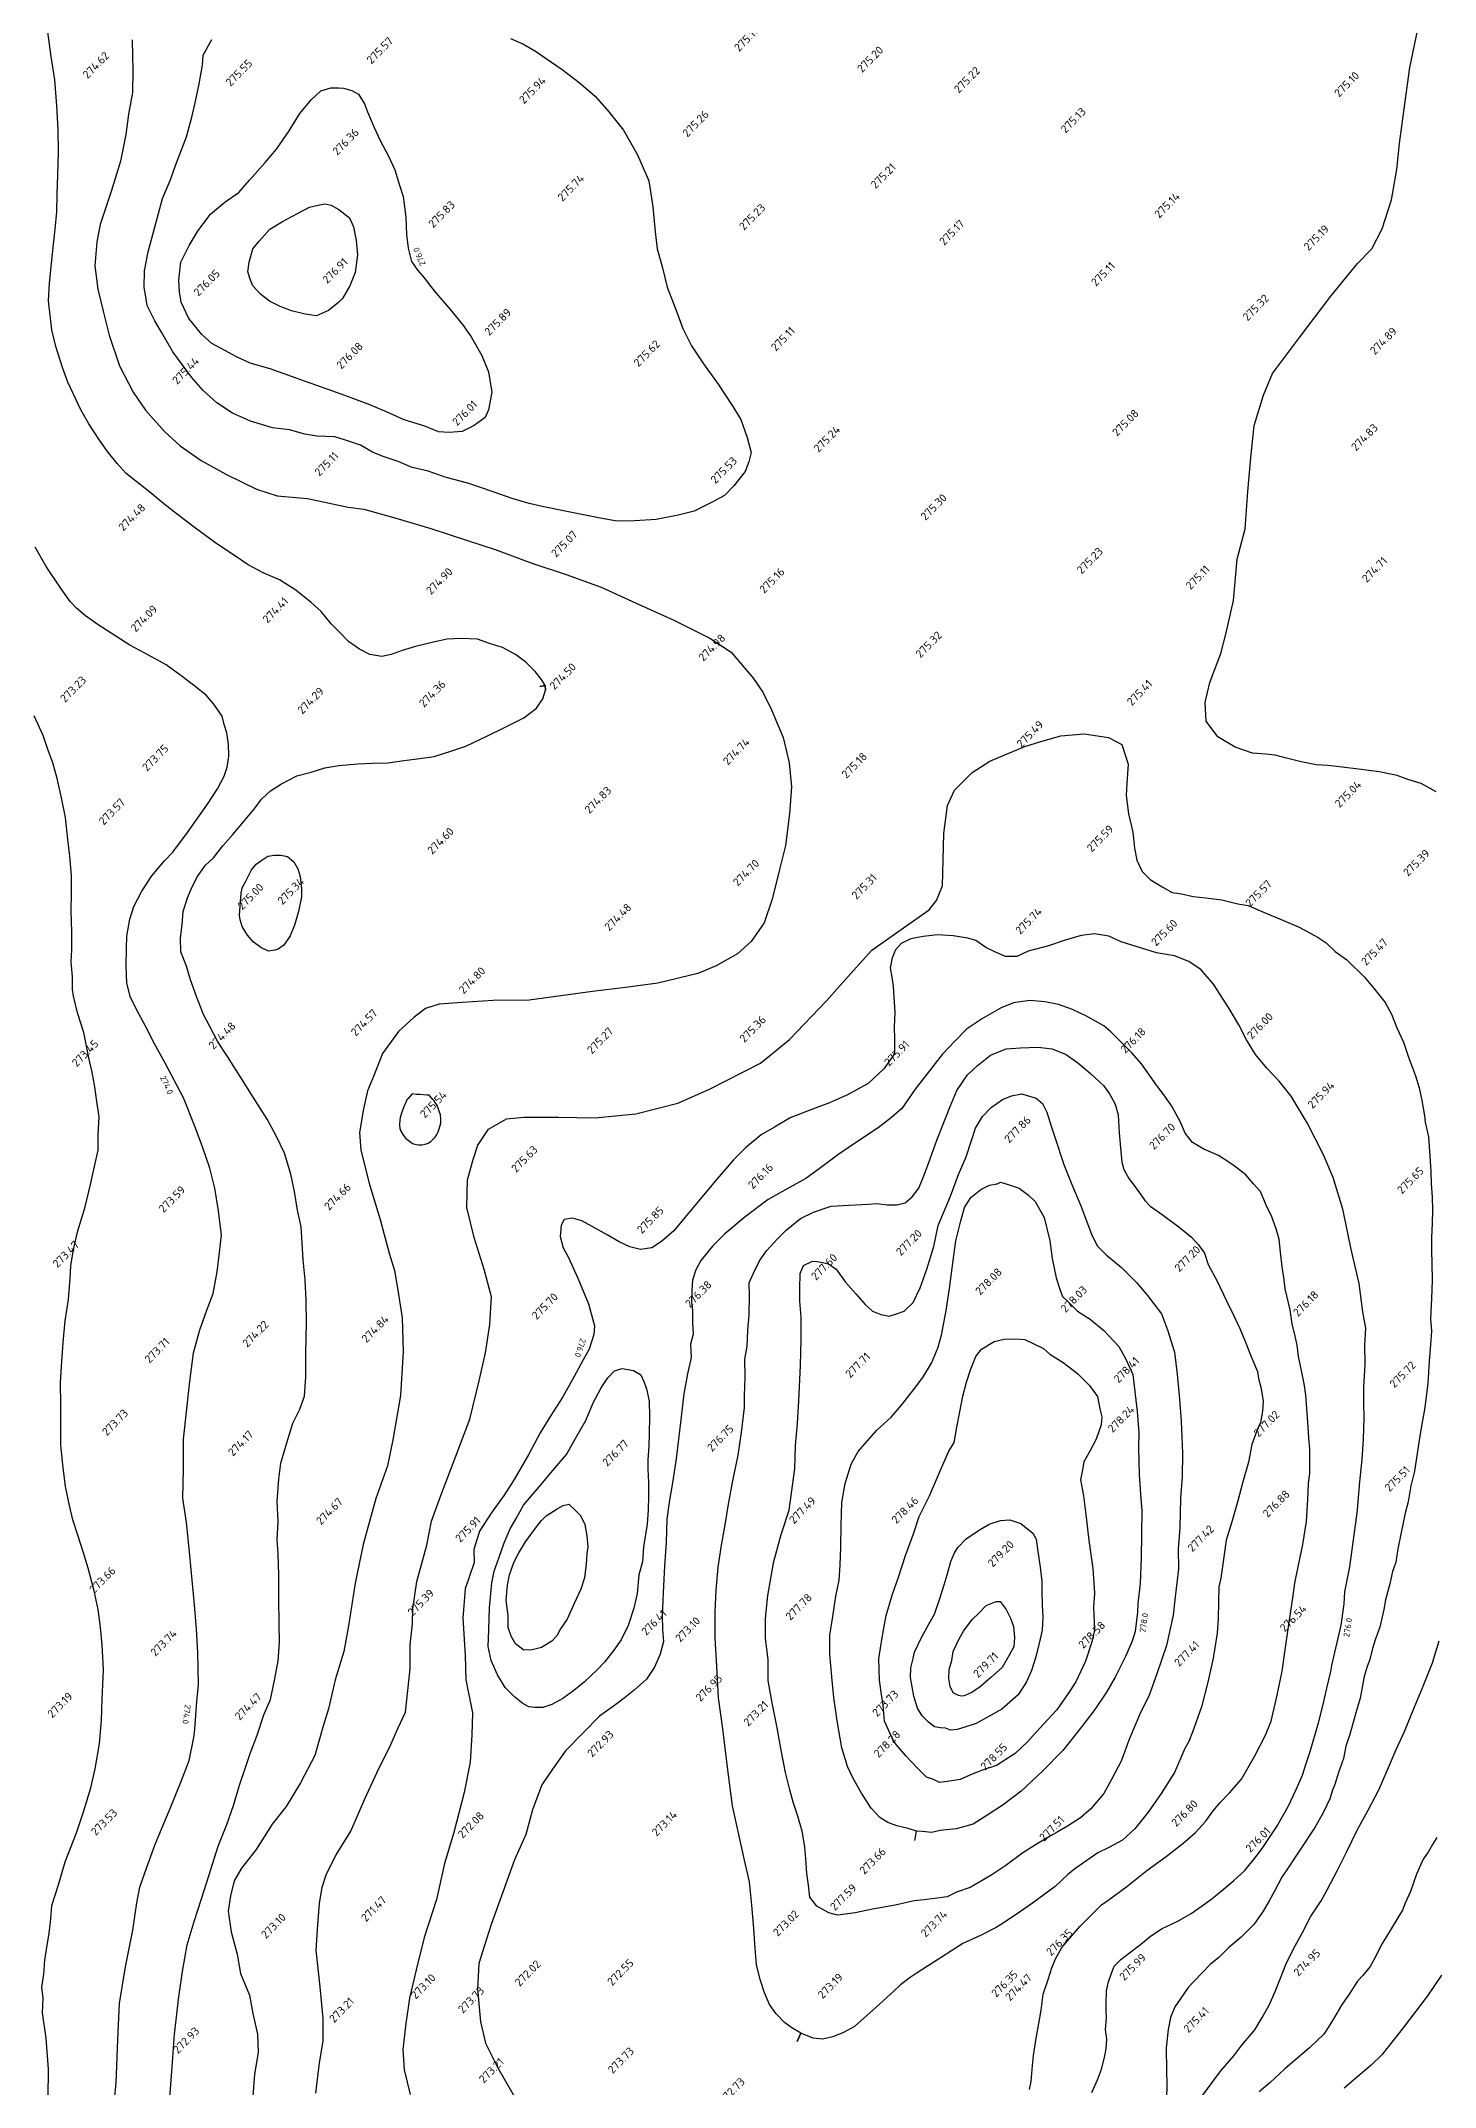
# Model space of a CAD drawing. Header units: metres. Extents: x 36952 to 37841, y 34980 to 35683.
# Drawn here: x 37111.3 to 37285.5, y 35137.5 to 35393.1 of the extents above; entities that cross this region are included whole.
import ezdxf

# ---------------------------------------------------------------- set-up
doc = ezdxf.new("R2010")
doc.units = ezdxf.units.M
doc.header["$LTSCALE"] = 5
doc.layers.add('Линии горизонталей', color=7, linetype='Continuous')
doc.layers.add('Отметки', color=7, linetype='Continuous')
doc.styles.get("Standard").update_dxf_attribs({"font": 'simplex.shx'})

msp = doc.modelspace()

# ---------------------------------------------------------------- linework, layer by layer
at = {"layer": 'Линии горизонталей', "color": 42, "lineweight": 30}
for points, elevation in [([(37127.31, 35135.61), (37127.6, 35139.4), (37127.96, 35144.06), (37128.48, 35148.73), (37128.93, 35151.89), (37129.54, 35155.21), (37130.39, 35158.14), (37131.31, 35160.99), (37132.24, 35163.84), (37133.4, 35167.56), (37134.48, 35170.25), (37135.3, 35172.62), (37136.08, 35175.16), (37136.82, 35177.37), (37137.39, 35179.12), (37138.28, 35181.41), (37139.13, 35183.95), (37139.95, 35185.88), (37140.48, 35188.45), (37140.89, 35190.7), (37141.06, 35192.99), (37141.04, 35195.3), (37140.98, 35198.53), (37141, 35201.46), (37140.91, 35204.07), (37140.78, 35205.85), (37140.91, 35208.09), (37140.78, 35210.67), (37140.98, 35213.42), (37141.22, 35215.42), (37142, 35217.96), (37142.74, 35220.39), (37143.6, 35222.14), (37144.2, 35223.77), (37144.37, 35226.2), (37144.38, 35229.14), (37144.46, 35232.94), (37144.41, 35235.73), (37144.28, 35238.3), (37144.01, 35240.8), (37143.92, 35242.9), (37143.76, 35244.93), (37143.31, 35247.03), (37142.93, 35249.34), (37142.48, 35251.51), (37141.7, 35254.15), (37140.67, 35256.32), (37139.53, 35258.38), (37137.77, 35261.12), (37136.16, 35263.71), (37134.58, 35266.2), (37133.37, 35268.04), (37132.34, 35270.06), (37131.57, 35271.47), (37130.69, 35273.71), (37129.95, 35275.81), (37129.46, 35277.51), (37128.76, 35279.28), (37128.68, 35281.02), (37128.92, 35282.65), (37129.05, 35284.32), (37129.58, 35286.02), (37130.01, 35287.11), (37130.79, 35288.64), (37131.83, 35290.13), (37132.81, 35291.05), (37133.99, 35292.54), (37135.25, 35293.96), (37136.58, 35295.53), (37138.01, 35297.28), (37138.8, 35298.37), (37139.95, 35299.4), (37141.33, 35300.28), (37143.24, 35301.27), (37145.01, 35301.75), (37146.75, 35302.27), (37148.48, 35302.58), (37150.84, 35302.77), (37152.65, 35302.86), (37154.64, 35302.91), (37156.59, 35303.21), (37158.62, 35303.45), (37160.4, 35303.71), (37162.6, 35304.42), (37164.37, 35304.97), (37167.08, 35306.26), (37169.1, 35307.29), (37171.59, 35308.51), (37173.18, 35309.75), (37173.97, 35310.91), (37174.29, 35311.97), (37174.28, 35312.55), (37173.59, 35312.43), (37174.28, 35312.55), (37174.29, 35311.97), (37174.28, 35312.55), (37173.8, 35313.3), (37173, 35314.31), (37171.87, 35315.5), (37170.56, 35316.43), (37168.92, 35317.33), (37167.32, 35317.82), (37165.83, 35318.36), (37163.69, 35318.45), (37162.03, 35318.36), (37160.47, 35318.03), (37158.08, 35317.43), (37156.39, 35316.95), (37155.01, 35316.43), (37153.85, 35316.2), (37152.37, 35316.45), (37151.06, 35317.09), (37149.71, 35318.06), (37148.58, 35319.24), (37147.52, 35320.29), (37146.28, 35321.8), (37145.04, 35322.95), (37143.1, 35324.49), (37141.07, 35325.78), (37139.03, 35326.64), (37137.14, 35327.64), (37135.43, 35328.82), (37133.13, 35330.36), (37130.4, 35332.34), (37128.32, 35333.95), (37126.61, 35335.28), (37124.86, 35336.72), (37123.11, 35338.08), (37121.91, 35339.05), (37120.78, 35340.31), (37119.57, 35341.79), (37118.51, 35343.34), (37117.23, 35345.25), (37116.24, 35347.02), (37114.62, 35350.48), (37113.95, 35352.29), (37113.1, 35354.93), (37112.61, 35356.99), (37112.22, 35360.61), (37112.32, 35362.82), (37112.59, 35365.29), (37112.82, 35367.72), (37113.03, 35369.6), (37113.26, 35371.74), (37113.28, 35373.95), (37113.38, 35376.38), (37113.46, 35379.1), (37113.41, 35382.03), (37113.24, 35385), (37113, 35388.26), (37112.54, 35391.16), (37112.12, 35394.24)], 274.5), ([(37122.64, 35393.23), (37122.74, 35389.37), (37122.72, 35386.67), (37122.18, 35383.95), (37121.85, 35381.41), (37121.19, 35378.09), (37120.02, 35374.29), (37118.66, 35370.16), (37118.25, 35368), (37118.01, 35364.99), (37118.38, 35362.07), (37119.09, 35359.15), (37119.79, 35356.32), (37121.09, 35352.52), (37122.77, 35349.2), (37124.34, 35346.97), (37126.68, 35344.32), (37128.67, 35342.53), (37131.27, 35340.66), (37134.38, 35338.96), (37138.18, 35337.09), (37140.76, 35336.25), (37144.55, 35335.94), (37149.63, 35334.85), (37151.61, 35334.61), (37155.49, 35333.52), (37159.98, 35332.18), (37164.58, 35330.67), (37168, 35329.57), (37172.74, 35327.8), (37176.88, 35326.45), (37181.28, 35324.85), (37186.11, 35322.65), (37190.26, 35320.78), (37194.83, 35318.5), (37197.51, 35316.71), (37200.29, 35313.46), (37201.46, 35311.73), (37202.56, 35309.52), (37204, 35306.06), (37204.75, 35302.91), (37205.06, 35299.91), (37204.8, 35296.54), (37204.31, 35292.58), (37203.56, 35289.57), (37202.64, 35285.86), (37201.63, 35282.93), (37200.01, 35280.59), (37198.3, 35279.03), (37195.65, 35277.55), (37193.33, 35276.59), (37188.36, 35275.37), (37184.3, 35274.83), (37180.19, 35274.34), (37172.28, 35273.25), (37167.76, 35273.22), (37163.88, 35272.94), (37161.01, 35272.74), (37159.3, 35272.21), (37157.84, 35271.08), (37155.96, 35269.35), (37153.92, 35266.58), (37152.82, 35263.73), (37152.06, 35261.92), (37151.56, 35259.68), (37151.06, 35256.72), (37151.25, 35254.52), (37152.32, 35250.22), (37153.64, 35245.84), (37154.79, 35241.64), (37155.43, 35239.47), (37155.86, 35237), (37156.4, 35233.56), (37156.51, 35229.35), (37156.21, 35223.84), (37155.22, 35218.33), (37154.55, 35215.05), (37153.12, 35211), (37151.53, 35205.22), (37150.53, 35200.4), (37149.71, 35195.06), (37149.11, 35191.88), (37148.04, 35188.33), (37147.2, 35184.72), (37146.48, 35182.42), (37145.48, 35178.86), (37143.68, 35175.45), (37141.89, 35172.52), (37140.17, 35170.29), (37138.14, 35167.12), (37136.34, 35164.82), (37135.4, 35163.23), (37134.94, 35161.33), (37134.64, 35159.43), (37135.05, 35156.83), (37135.79, 35154.07), (37136.2, 35151.63), (37137.32, 35148.95), (37137.73, 35146.66), (37138.31, 35144.06), (37138.4, 35141.77), (37137.95, 35139.08), (37137.73, 35136.32)], 275), ([(37169.92, 35393.41), (37171.49, 35392.73), (37173.05, 35391.81), (37176.38, 35389.52), (37178.51, 35387.91), (37180.52, 35386.18), (37182.22, 35384.26), (37184.05, 35381.96), (37185.82, 35378.86), (37187.22, 35375.62), (37187.74, 35372.38), (37188.01, 35369.26), (37188.28, 35367.14), (37188.92, 35364.77), (37189.5, 35362.34), (37190.58, 35359.54), (37191.47, 35357.17), (37192.55, 35355), (37194.06, 35352.76), (37195.89, 35350.22), (37197.72, 35347.42), (37198.73, 35345.8), (37199.5, 35343.56), (37200.01, 35341.69), (37199.71, 35340.51), (37199.28, 35339.32), (37197.86, 35337.5), (37196.68, 35336.3), (37195.13, 35335.48), (37192.89, 35334.34), (37190.89, 35333.83), (37188.15, 35333.31), (37185.41, 35333.16), (37183.22, 35333.08), (37180.72, 35333.56), (37176.97, 35334.29), (37173.91, 35334.95), (37172.28, 35335.31), (37170.15, 35335.92), (37167.78, 35336.78), (37164.71, 35337.82), (37161.77, 35338.61), (37159.64, 35339.34), (37157.64, 35339.82), (37155.89, 35340.56), (37154.01, 35341.17), (37152.7, 35341.72), (37151.19, 35342.59), (37149.32, 35343.2), (37148, 35343.62), (37145.75, 35343.73), (37144.25, 35343.97), (37142.31, 35344.52), (37140.19, 35344.75), (37137.44, 35345.61), (37135.18, 35346.59), (37133.24, 35347.88), (37131.54, 35349.43), (37130.09, 35351.11), (37127.76, 35354.27), (37126.31, 35356.7), (37125.49, 35358.13), (37124.54, 35360.06), (37124.34, 35361.36), (37124.15, 35362.3), (37124.15, 35362.3)], 275.5), ([(37124.15, 35362.3), (37124.19, 35364.36), (37124.67, 35366.74), (37125.22, 35368.92), (37125.95, 35371.55), (37126.44, 35373.43), (37127.42, 35375.68), (37128.21, 35377.87), (37129.44, 35381.13), (37130.11, 35383.57), (37130.53, 35385.38), (37131.01, 35387.75), (37131.43, 35390.07), (37131.55, 35391.32), (37132.6, 35393.26)], 275.5), ([(37285.62, 35299.28), (37283.73, 35300.32), (37282.08, 35300.83), (37280.73, 35301.34), (37278.47, 35301.78), (37275.92, 35302.13), (37273.86, 35302.38), (37272.06, 35302.59), (37270.63, 35302.66), (37268.75, 35303.02), (37266.73, 35303.53), (37265.49, 35303.86), (37264.29, 35304), (37262.64, 35304.11), (37260.49, 35304.87), (37258.33, 35306.14), (37256.85, 35308.11), (37256.75, 35310.43), (37257.33, 35312.93), (37258.68, 35316.55), (37259.35, 35319.14), (37260.27, 35323.19), (37260.75, 35328.35), (37261.75, 35332.15), (37262.06, 35336.8), (37262.46, 35341.01), (37262.86, 35345.06), (37264.04, 35348.85), (37265.14, 35351.53), (37268.54, 35356.03), (37272.46, 35361.22), (37275.79, 35365.29), (37277.58, 35367.11), (37278.85, 35369.61), (37280.03, 35373.23), (37280.69, 35377.02), (37281.01, 35380.29), (37281.75, 35385.55), (37282.32, 35389.77), (37283.32, 35394.59)], 275), ([(37149.06, 35387.2), (37149.06, 35387.2), (37150.12, 35386.9), (37150.93, 35386.46), (37151.69, 35385.22), (37152.07, 35384.23), (37152.9, 35382.3), (37153.66, 35380.68), (37154.67, 35378.69), (37155.5, 35377.01), (37156.07, 35375.08), (37156.52, 35373.65), (37156.85, 35371.09), (37156.93, 35368.91), (37157.13, 35367.22), (37157.58, 35365.54), (37158.34, 35364.42), (37159.15, 35363.49), (37160.41, 35361.88), (37162.43, 35359.52), (37163.94, 35357.66), (37165.01, 35356.11), (37166.34, 35353.81), (37167.17, 35351.75), (37167.62, 35349.2), (37167.2, 35347.01), (37166.77, 35346.07), (37165.41, 35345.06), (37163.91, 35344.3), (37162.29, 35344.16), (37160.92, 35344.28), (37159.23, 35344.95), (37156.66, 35345.75), (37154.53, 35346.73), (37152.34, 35347.65), (37149.71, 35348.63), (37147.15, 35349.55), (37144.21, 35350.59), (37139.89, 35352.12), (37137.39, 35352.85), (37135.69, 35353.65), (37134.32, 35354.38), (37132.62, 35355.31), (37131.37, 35356.42), (37129.73, 35358.41), (37128.78, 35360.46), (37128.58, 35361.77), (37128.51, 35363.21), (37128.74, 35365.45), (37129.79, 35367.52), (37130.9, 35369.4), (37132.44, 35371.47), (37134.3, 35372.99), (37135.98, 35374.18), (37137.34, 35375.69), (37139.26, 35377.89), (37140.69, 35379.59), (37142.29, 35381.85), (37143.59, 35384.04), (37145.01, 35385.73), (37146.25, 35386.87), (37147.5, 35387.25), (37148.49, 35387.26), (37149.06, 35387.2)], 276), ([(37137.11, 35364.27), (37137.29, 35365.45), (37137.72, 35367.14), (37138.52, 35368.09), (37139.88, 35369.59), (37141.44, 35370.54), (37143.3, 35371.55), (37144.8, 35372.31), (37145.92, 35372.57), (37146.73, 35372.76), (37147.54, 35372.58), (37148.48, 35372.03), (37149.8, 35370.98), (37150.31, 35369.86), (37150.63, 35368.17), (37150.83, 35366.36), (37150.54, 35364.18), (37149.86, 35362.49), (37148.94, 35360.92), (37148.5, 35360.48), (37147.2, 35359.41), (37145.71, 35358.77), (37144.27, 35358.95), (37142.58, 35359.38), (37141.14, 35359.93), (37139.83, 35360.6), (37138.7, 35361.47), (37137.75, 35362.52), (37137.43, 35363.21), (37137.11, 35364.27), (37137.11, 35364.27)], 276.5), ([(37120.22, 35133.5), (37120.66, 35137.93), (37120.86, 35143.38), (37121.06, 35147.88), (37121.82, 35152.47), (37122.73, 35157.06), (37123.25, 35160.46), (37123.6, 35162.42), (37124.45, 35164.82), (37125.48, 35167.69), (37126.41, 35169.87), (37127.51, 35172.45), (37128.83, 35175.76), (37129.79, 35178.26), (37130.38, 35181.13), (37130.49, 35182.11), (37130.75, 35185.66), (37130.95, 35187.69), (37130.85, 35191.75), (37130.68, 35194.72), (37130.4, 35198.16), (37130.09, 35201.64), (37129.78, 35204.75), (37129.43, 35207.97), (37129.01, 35211.05), (37129.09, 35214.64), (37129.06, 35218.41), (37129.47, 35222.18), (37129.84, 35225.26), (37130.32, 35229.18), (37131.1, 35232.08), (37131.99, 35234.52), (37132.77, 35236.62), (37133.26, 35239.31), (37133.56, 35241.74), (37133.84, 35243.91), (37133.45, 35246.95), (37133, 35249.78), (37132.36, 35252.27), (37131.44, 35254.91), (37130.55, 35257.37), (37129.07, 35261.05), (37126.8, 35265.39), (37125.44, 35267.8), (37124.3, 35270.08), (37123.23, 35271.99), (37122.42, 35273.72), (37122.01, 35275.42), (37121.89, 35277.49), (37121.95, 35279.74), (37122.01, 35281.26), (37122.35, 35283.36), (37122.85, 35284.96), (37123.85, 35286.85), (37125.1, 35288.78), (37126.68, 35290.68), (37127.73, 35291.73), (37129.56, 35294.18), (37132.07, 35297.75), (37133.32, 35299.67), (37134.14, 35301.24), (37134.53, 35302.36), (37134.74, 35303.74), (37134.69, 35305.23), (37134.5, 35306.64), (37134.17, 35307.69), (37133.91, 35308.74), (37132.88, 35310.25), (37131.9, 35311.37), (37130.51, 35312.44), (37129.09, 35313.56), (37126.9, 35315.14), (37124.25, 35316.6), (37122.36, 35317.6), (37120.03, 35319.11), (37118.39, 35320.15), (37116.82, 35321.26), (37115.69, 35322.23), (37114.93, 35323.06), (37113.72, 35324.75), (37111.92, 35327.45), (37110.53, 35329.84)], 274), ([(37112.15, 35136.13), (37112.2, 35139.68), (37111.93, 35143.55), (37111.44, 35146.71), (37111.53, 35148.56), (37111.37, 35149.94), (37111.61, 35151.57), (37111.75, 35153.31), (37112.02, 35155.2), (37112.3, 35156.65), (37112.51, 35158.46), (37112.64, 35160.13), (37113.45, 35162.71), (37114.3, 35165.61), (37115.69, 35169.21), (37116.61, 35171.97), (37117.49, 35174.84), (37118.02, 35177.2), (37118.58, 35180.39), (37118.81, 35183.26), (37118.9, 35185.9), (37118.99, 35187.75), (37119.09, 35189.6), (37119.01, 35191.19), (37118.89, 35192.68), (37118.72, 35194.92), (37118.42, 35197.1), (37117.93, 35199.45), (37117.15, 35202.3), (37116.56, 35204.18), (37115.85, 35206.39), (37115.26, 35208.34), (37114.84, 35210.11), (37114.32, 35212.5), (37114.01, 35215.18), (37113.74, 35217.68), (37113.76, 35220.18), (37113.74, 35222.71), (37113.72, 35225.47), (37113.81, 35227.53), (37114.04, 35230.47), (37114.28, 35233.19), (37114.69, 35235.87), (37114.89, 35238.49), (37114.99, 35240.04), (37115.34, 35242.08), (37115.86, 35244.43), (37116.78, 35247.41), (37117.45, 35250.21), (37117.94, 35252.46), (37118.4, 35254.53), (37118.42, 35256.45), (37118.55, 35258.69), (37118.24, 35260.58), (37117.98, 35262.42), (37117.64, 35264.27), (37117.23, 35266.04), (37116.62, 35269.22), (37115.84, 35271.65), (37115.32, 35273.74), (37115.21, 35274.58), (37115.2, 35276.17), (37115.04, 35278.05), (37115.13, 35279.54), (37115.12, 35281.79), (37115.03, 35284.39), (37115.08, 35286.64), (37115.07, 35288.82), (37114.87, 35291.24), (37114.6, 35293.31), (37114.33, 35296.09), (37113.84, 35298.52), (37113.28, 35300.94), (37112.75, 35302.89), (37112.05, 35304.81), (37111.53, 35306.33), (37110.43, 35308.78)], 273.5), ([(37145.63, 35136.69), (37146.07, 35140.49), (37146.53, 35143.17), (37146.51, 35146.02), (37146.16, 35149.96), (37145.65, 35154.54), (37145.87, 35157.78), (37146.08, 35160.39), (37146.39, 35162.44), (37146.93, 35164.1), (37148.17, 35166.48), (37149.97, 35169.42), (37151.75, 35173.46), (37153.54, 35177.34), (37154.86, 35179.96), (37155.87, 35182.25), (37156.81, 35184.31), (37157.1, 35187), (37157.4, 35189.69), (37157.38, 35192.69), (37157.67, 35195.32), (37157.73, 35197.2), (37158.21, 35200.63), (37159.48, 35205.14), (37160.06, 35208.15), (37161.24, 35211.36), (37163.1, 35216.27), (37164.87, 35220.89), (37166.04, 35225.7), (37166.82, 35229.19), (37167.37, 35232.72), (37167.58, 35236.2), (37166.63, 35239.61), (37165.4, 35243.6), (37164.47, 35247.33), (37164.57, 35250.82), (37165.26, 35253.35), (37165.87, 35255.12), (37167.19, 35257.13), (37169.42, 35258.43), (37171.61, 35258.64), (37175.95, 35258.62), (37180.51, 35258.53), (37185.6, 35259.06), (37190.86, 35260.4), (37194.79, 35262.13), (37201.17, 35265.38), (37204.81, 35268.32), (37209.42, 35273.15), (37212.79, 35276.97), (37215.07, 35279.49), (37219.06, 35282.29), (37222.24, 35284.55), (37223.18, 35285.71), (37223.93, 35287.52), (37224, 35290.77), (37224.07, 35294.07), (37224.55, 35297.57), (37225.43, 35299.48), (37227.62, 35301.7), (37229.82, 35303.1), (37231.71, 35303.9), (37234.2, 35304.95), (37236.21, 35305.55), (37238.69, 35306.28), (37241.62, 35306.53), (37244.67, 35306.07), (37246.34, 35305.18), (37247.12, 35302.74), (37246.94, 35300.34), (37246.85, 35298.84), (37247.17, 35296.54), (37247.69, 35294.24), (37247.9, 35292.24), (37248.21, 35290.74), (37248.87, 35289.34), (37249.89, 35288.33), (37251.36, 35287.41), (37252.6, 35286.7), (37253.77, 35286.52), (37255.23, 35286.2), (37256.84, 35286.02), (37258.83, 35285.77), (37260.82, 35285.3), (37262.1, 35285.09), (37264.02, 35284.24), (37266.24, 35283.32), (37268.49, 35282.36), (37270.86, 35281.06), (37271.88, 35280.43), (37272.98, 35279.35), (37274.45, 35278.28), (37276.64, 35276.12), (37277.92, 35274.63), (37279.25, 35272.95), (37280.04, 35271.5), (37280.69, 35269.81), (37281.53, 35268.02), (37282.15, 35266.15), (37283.03, 35263.79), (37283.49, 35262.3), (37283.8, 35260.73), (37284.15, 35258.82), (37284.23, 35257.99), (37284.66, 35256.16), (37284.82, 35253.76), (37284.95, 35251.85), (37285, 35250.31), (37285.12, 35248.62), (37285.13, 35247.05), (37285.11, 35245.36), (37285.01, 35243.6), (37285.02, 35241.95), (37285.07, 35240.41), (37285.12, 35238.28), (37285.03, 35235.99), (37284.9, 35233.44), (37285.02, 35231.9), (37284.88, 35230.25), (37284.75, 35228.15), (37284.65, 35226.76), (37284.58, 35225.41), (37284.37, 35223.69), (37284.15, 35222.11), (37283.79, 35220.08), (37283.44, 35217.98), (37283.22, 35216.63), (37282.9, 35214.42), (37282.43, 35212.58), (37282.1, 35210.59), (37281.74, 35209.16), (37281.23, 35206.76), (37280.83, 35204.69), (37280.55, 35203.04), (37280.14, 35201.87), (37279.82, 35200.33), (37279.27, 35198.34), (37279.09, 35197.1), (37278.58, 35194.93), (37277.99, 35193.35), (37277.66, 35192.26), (37277.33, 35190.87), (37277, 35190), (37276.6, 35188.76), (37276.1, 35186.06), (37275.55, 35184.22), (37274.82, 35181.51), (37274.34, 35180.05), (37274.01, 35178.51), (37273.39, 35176.74), (37272.95, 35175.24), (37272.66, 35174.56), (37272.33, 35173.47), (37271.48, 35171.7), (37270.44, 35169.9), (37268.59, 35167.03), (37267.1, 35164.85), (37266.32, 35163.68), (37265.4, 35161.91), (37264.73, 35160.71), (37263.99, 35159.43), (37262.81, 35157.77), (37261.24, 35156.18), (37259.68, 35154.9), (37258.45, 35153.65), (37257.37, 35152.78), (37255.36, 35150.67), (37254.61, 35149.91), (37253.61, 35148.44), (37252.95, 35147.46), (37252.39, 35146.14), (37252.1, 35144.64), (37251.86, 35142.35), (37251.92, 35139.54), (37251.97, 35137.86), (37251.91, 35135.83)], 275.5), ([(37136.08, 35283.86), (37136.28, 35286.62), (37136.42, 35287.27), (37136.81, 35288.03), (37137.56, 35289.52), (37138.14, 35290.25), (37138.75, 35290.66), (37139.62, 35291.24), (37140.45, 35291.36), (37140.45, 35291.36), (37141.25, 35291.36), (37142.08, 35291.19), (37142.88, 35290.54), (37143.36, 35289.64), (37143.66, 35288.7), (37143.81, 35287.18), (37143.82, 35286.16), (37143.43, 35284.31), (37142.94, 35282.64), (37142.41, 35281.3), (37141.62, 35280.13), (37140.9, 35279.62), (37140.5, 35279.51), (37139.7, 35279.36), (37138.72, 35279.82), (37137.77, 35280.54), (37137.08, 35281.37), (37136.42, 35282.45), (37136.16, 35283.28), (37136.08, 35283.86)], 275), ([(37242.56, 35136.77), (37243.3, 35138.36), (37243.78, 35139.67), (37244.18, 35141.14), (37244.36, 35142.22), (37244.46, 35143.46), (37244.3, 35144.66), (37244.41, 35146.05), (37244.36, 35146.99), (37244.36, 35147.89), (37244.42, 35149.46), (37244.67, 35150.62), (37245, 35151.56), (37245.37, 35152.54), (37246.19, 35153.37), (37247.27, 35154.24), (37248.65, 35155.27), (37249.92, 35156.32), (37251.37, 35157.27), (37253.32, 35158.19), (37255, 35159.14), (37256.23, 35160.01), (37257.57, 35160.99), (37258.99, 35162.13), (37260.33, 35163.26), (37261.67, 35164.47), (37263.12, 35166.24), (37263.93, 35167.37), (37265.71, 35170.01), (37267.12, 35172.5), (37268.12, 35174.64), (37268.89, 35176.41), (37269.37, 35177.87), (37269.88, 35179.38), (37270.91, 35182.98), (37271.49, 35185.24), (37271.96, 35187.3), (37272.43, 35189.37), (37272.58, 35190.12), (37273.74, 35195.15), (37274.13, 35197.82), (37274.2, 35199.32), (37274.63, 35201.42), (37274.81, 35202.43), (37275.35, 35206.45), (37275.56, 35207.95), (37275.77, 35209.53), (37275.88, 35210.62), (37276.09, 35213.09), (37276.36, 35215.87), (37276.53, 35218.38), (37276.63, 35221.12), (37276.58, 35222.88), (37276.56, 35224.9), (37276.73, 35227.72), (37276.71, 35230.19), (37276.84, 35232.29), (37276.45, 35234.31), (37275.98, 35237.84), (37274.93, 35242.29), (37274.31, 35245.36), (37273.96, 35247.12), (37272.73, 35251.08), (37271.51, 35253.92), (37269.5, 35257.92), (37267.48, 35261.24), (37265.97, 35263.11), (37264.46, 35264.75), (37263.02, 35266.46), (37261.92, 35268.29), (37260.93, 35270.16), (37259.76, 35272.21), (37257.78, 35275.27), (37256.23, 35277.02), (37254.69, 35278.1), (37252.92, 35278.8), (37250.67, 35279.15), (37246.24, 35280.55), (37244.69, 35281.25), (37242.93, 35281.55), (37241.23, 35281.34), (37239.13, 35280.72), (37237.18, 35280.05), (37234.64, 35279.39), (37233.19, 35278.72), (37231.79, 35278.71), (37230.54, 35279.26), (37229.33, 35279.85), (37228.07, 35280.69), (37227.07, 35280.98), (37225.27, 35281.27), (37223.31, 35281.4), (37221.52, 35281.19), (37219.97, 35280.93), (37218.77, 35280.32), (37218.03, 35279.56), (37217.63, 35278.56), (37217.39, 35277.31), (37217.6, 35276.11), (37217.76, 35274.96), (37217.82, 35273.61), (37217.98, 35271.76), (37217.9, 35269.86), (37217.91, 35268.46), (37217.92, 35266.56), (37216.58, 35264.69), (37214.65, 35262.83), (37212.05, 35261.41), (37209.81, 35260.44), (37207.12, 35259.42), (37204.87, 35258.56), (37202.93, 35257.39), (37201.28, 35256.43), (37199.29, 35254.81), (37197.8, 35253.3), (37195.77, 35250.93), (37192.35, 35246.86), (37190.36, 35244.44), (37188.82, 35243.08), (37187.58, 35242.32), (37186.18, 35242.11), (37184.83, 35242.45), (37183.52, 35243.04), (37182.01, 35243.93), (37180.15, 35244.97), (37178.85, 35245.66), (37177.7, 35246), (37176.65, 35245.84), (37176.25, 35245.14), (37176.16, 35243.74), (37176.52, 35242.29), (37177.13, 35241.19), (37178.35, 35238.5), (37179.67, 35235.31), (37180.45, 35232.56), (37180.35, 35231.46), (37179.77, 35229.65), (37179.03, 35228.3), (37177.89, 35226.24), (37176.46, 35223.68), (37174.97, 35221.36), (37173.64, 35219.2), (37172.21, 35216.54), (37170.38, 35213.38), (37169.14, 35211.42), (37167.51, 35209.15), (37166.07, 35206.89), (37165.34, 35204.63), (37165.4, 35202.98), (37164.28, 35199.69), (37163.99, 35196.05), (37164.26, 35191.4), (37164.36, 35188.32), (37165.18, 35184.22), (37165.12, 35181.45), (37164.91, 35178.05), (37164.15, 35174.26), (37162.84, 35169.27), (37161.68, 35165.4), (37160.69, 35160.89), (37159.15, 35156.14), (37158.15, 35152.1), (37157.31, 35148.54), (37156.86, 35145.38), (37156.48, 35142.14), (37156.66, 35139.62), (37157.39, 35136.54)], 276), ([(37234.8, 35137.13), (37234.98, 35138.14), (37235.15, 35140.13), (37235.29, 35141.41), (37235.61, 35143.55), (37235.94, 35145.39), (37236.23, 35147.04), (37236.51, 35149.07), (37237.14, 35150.91), (37237.54, 35152.22), (37238.02, 35153.46), (37238.83, 35154.89), (37239.8, 35156.03), (37241.1, 35157.5), (37242.77, 35159.2), (37243.78, 35160.22), (37244.75, 35160.9), (37246.95, 35162.53), (37249.45, 35164.53), (37251.87, 35166.24), (37253.96, 35167.9), (37255.52, 35169.26), (37256.79, 35170.62), (37257.75, 35171.98), (37258.61, 35173), (37259.8, 35174.21), (37261.28, 35175.94), (37261.95, 35177.07), (37262.95, 35178.84), (37264.28, 35181.4), (37264.98, 35183.17), (37265.24, 35184.26), (37265.74, 35186.43), (37266.36, 35189.4), (37266.75, 35192.07), (37267.14, 35194.95), (37267.72, 35198.86), (37267.93, 35200.43), (37268.36, 35202.46), (37268.94, 35205.24), (37269.41, 35208.13), (37269.58, 35210.87), (37269.64, 35212.89), (37269.82, 35214.13), (37269.84, 35215.75), (37269.83, 35217.17), (37269.71, 35218.56), (37269.58, 35220.54), (37269.46, 35222.23), (37269.33, 35223.91), (37269.17, 35225.11), (37268.79, 35226.98), (37268.4, 35228.71), (37268.24, 35230.13), (37267.97, 35231.29), (37267.62, 35232.83), (37267.38, 35234.55), (37266.76, 35237.17), (37266.6, 35238.29), (37266.37, 35239.94), (37266.16, 35241.78), (37265.97, 35243.39), (37265.62, 35244.7), (37265.08, 35246.19), (37264.36, 35247.65), (37263.64, 35249.33), (37262.8, 35250.3), (37261.82, 35251.42), (37260.69, 35252.31), (37259.94, 35252.83), (37258.39, 35253.83), (37256.59, 35254.64), (37255.15, 35255.45), (37254.25, 35256.65), (37253.64, 35257.99), (37252.57, 35260.01), (37251.59, 35261.43), (37250.68, 35262.62), (37248.78, 35265.31), (37247.57, 35266.65), (37246.14, 35268.14), (37244.97, 35269.29), (37244.06, 35270.03), (37241.92, 35271.25), (37240.15, 35272.1), (37238.42, 35272.69), (37236.69, 35273.05), (37234.82, 35273.19), (37232.8, 35272.91), (37231.24, 35272.28), (37228.91, 35270.97), (37226.92, 35269.62), (37225.5, 35268.18), (37223.89, 35266.45), (37220.49, 35262.14), (37218.84, 35259.7), (37217.56, 35258.59), (37215.9, 35257.29), (37213.29, 35255.6), (37210.97, 35254.01), (37208.5, 35252.19), (37206.84, 35250.98), (37204.9, 35249.87), (37202.15, 35248.33), (37199.25, 35246.16), (37196.7, 35244.04), (37195.18, 35242.51), (37193.72, 35240.73), (37193.11, 35239.54), (37192.69, 35238.25), (37192.6, 35237.01), (37192.56, 35235.53), (37192.67, 35234.48), (37192.68, 35232.96), (37192.78, 35231.53), (37192.41, 35230.29), (37192.53, 35228.61), (37192.06, 35226.57), (37191.59, 35224.05), (37191.18, 35220.5), (37190.63, 35215.94), (37190.17, 35212.93), (37189.75, 35210.55), (37189.48, 35208.42), (37189.4, 35205.51), (37189.18, 35202.55), (37189.05, 35200.08), (37188.97, 35198.23), (37188.89, 35196.39), (37188.95, 35194.6), (37189.06, 35193.14), (37188.63, 35191.54), (37187.92, 35189.93), (37186.91, 35188.42), (37185.37, 35187.05), (37184.16, 35186.03), (37183.1, 35185.24), (37181.06, 35183.78), (37179.02, 35181.71), (37176.82, 35179.48), (37175.18, 35177.18), (37173.85, 35175.2), (37172.69, 35172.11), (37171.84, 35169.02), (37170.45, 35165.86), (37168.98, 35161.82), (37167.5, 35157.78), (37166.66, 35155.01), (37165.96, 35152.87), (37165.83, 35149.71), (37166.17, 35145.61), (37166.82, 35142.93), (37168.35, 35139.86), (37171.07, 35135.14)], 276.5), ([(37157.65, 35261.53), (37157.13, 35260.96), (37157, 35260.78), (37156.89, 35260.58), (37156.6, 35259.94), (37156.38, 35259.37), (37156.16, 35258.61), (37156.05, 35257.82), (37156.05, 35257.53), (37156.1, 35257.25), (37156.19, 35256.98), (37156.47, 35256.47), (37156.83, 35256.02), (37157.13, 35255.74), (37157.46, 35255.49), (37157.7, 35255.35), (37157.96, 35255.25), (37158.18, 35255.2), (37158.42, 35255.17), (37158.66, 35255.16), (37158.91, 35255.17), (37159.28, 35255.25), (37159.63, 35255.39), (37159.97, 35255.6), (37160.28, 35255.87), (37160.52, 35256.15), (37160.73, 35256.46), (37160.9, 35256.81), (37161.04, 35257.17), (37161.21, 35257.89), (37161.24, 35258.16), (37161.23, 35258.43), (37161.17, 35258.92), (37161.04, 35259.4), (37160.84, 35259.89), (37160.59, 35260.35), (37160.38, 35260.67), (37160.24, 35260.86), (37159.85, 35261.31), (37159.82, 35261.33), (37159.79, 35261.35), (37159.76, 35261.37), (37159.72, 35261.37), (37159.46, 35261.4), (37158.6, 35261.45), (37158.18, 35261.48), (37157.65, 35261.53)], 275.5), ([(37207.33, 35161.18), (37207.17, 35162.68), (37206.97, 35164.13), (37206.86, 35165.97), (37206.7, 35167.48), (37206.39, 35169.41), (37205.85, 35171.3), (37205.25, 35173.04), (37204.85, 35174.59), (37204.3, 35176.77), (37203.75, 35179.53), (37203.24, 35182.34), (37202.64, 35185.44), (37202.13, 35188.24), (37202.12, 35190.86), (37201.81, 35193.48), (37201.79, 35196), (37202.11, 35198.86), (37202.57, 35201.48), (37202.85, 35203.13), (37203.75, 35206.49), (37204.74, 35209.55), (37205.48, 35214.69), (37205.56, 35217.6), (37205.78, 35220.37), (37205.95, 35223.18), (37206.16, 35227.6), (37206.24, 35230.8), (37206.26, 35233.66), (37206.1, 35235.64), (37206.09, 35237.2), (37206.13, 35239.09), (37206.56, 35240.11), (37207.67, 35240.65), (37208.2, 35240.6), (37208.93, 35240.46), (37209.66, 35240.32), (37210.63, 35239.65), (37211.81, 35238.01), (37213.08, 35236.57), (37214.25, 35235.22), (37215.18, 35234.4), (37216.2, 35233.97), (37217.27, 35233.79), (37218.19, 35234.04), (37219.11, 35234.38), (37220.26, 35235.46), (37221.12, 35237.31), (37221.98, 35239.64), (37222.83, 35242.46), (37223.39, 35245.08), (37224.92, 35248.78), (37225.92, 35251.45), (37226.87, 35253.69), (37227.53, 35255.73), (37228.06, 35257.24), (37228.92, 35258.7), (37230.02, 35259.82), (37231.42, 35260.85), (37232.53, 35261.29), (37233.84, 35261.54), (37234.52, 35261.36), (37235.64, 35261.02), (37236.42, 35260.35), (37236.96, 35259.24), (37237.56, 35257.4), (37237.95, 35256.14), (37239.09, 35252.71), (37240.08, 35250.2), (37241.22, 35247.54), (37242.55, 35244.01), (37243.24, 35242.56), (37244.37, 35241.45), (37246.27, 35239.87), (37248.17, 35237.99), (37249.54, 35236.35), (37250.33, 35235.29), (37251.3, 35234.04), (37252.05, 35232.05), (37252.89, 35229.29), (37253.25, 35226.53), (37253.52, 35223.38), (37253.73, 35220.67), (37253.9, 35216.65), (37253.88, 35213.69), (37253.65, 35211.02), (37253.58, 35207.34), (37253.36, 35204.67), (37253.43, 35202.19), (37252.97, 35198.31), (37252.74, 35196.42), (37251.9, 35192.63), (37250.71, 35189.08), (37249.71, 35186.31), (37248.71, 35184.32), (37247.28, 35181.01), (37246.23, 35178.19), (37245.09, 35175.95), (37244.08, 35174.15), (37242.45, 35172.2), (37241.15, 35171.07), (37239.55, 35170.05), (37238.25, 35169.31), (37237.57, 35168.91), (37235.74, 35167.84), (37233.95, 35166.71), (37231.83, 35165.14), (37230.09, 35163.96), (37227.39, 35162.39), (37225.65, 35161.8), (37224.49, 35161.21), (37222.94, 35161), (37221.63, 35160.85), (37220.37, 35160.74), (37218, 35160.19), (37215.19, 35159.68), (37213.01, 35159.23), (37210.79, 35158.92), (37209.72, 35159.21), (37208.2, 35160.07), (37207.33, 35161.18)], 277.5), ([(37220.46, 35168.26), (37220.65, 35169.42), (37219.63, 35169.75), (37218.22, 35170.08), (37217.1, 35170.51), (37216.08, 35171.13), (37215, 35172.29), (37213.78, 35174.17), (37212.7, 35176.1), (37212.06, 35177.5), (37211.36, 35179.83), (37210.75, 35183.22), (37210.34, 35186.12), (37210.08, 35188.69), (37209.82, 35191.55), (37209.85, 35193.92), (37210.22, 35196.25), (37210.59, 35198.78), (37211.01, 35200.77), (37211.14, 35202.66), (37211.23, 35204.89), (37211.25, 35207.66), (37211.33, 35210.47), (37211.75, 35212.85), (37212.51, 35215.28), (37213.37, 35216.84), (37215.68, 35219.47), (37217.51, 35221.13), (37218.8, 35222.65), (37220.29, 35224.55), (37221.45, 35226.11), (37222.55, 35227.91), (37223.36, 35229.9), (37223.78, 35231.41), (37224.39, 35234.47), (37224.81, 35237.24), (37225.27, 35240.73), (37225.59, 35243.2), (37226.2, 35245.68), (37226.67, 35247.33), (37227.44, 35248.6), (37228.69, 35249.58), (37229.8, 35250.12), (37230.77, 35250.32), (37231.16, 35250.52), (37231.99, 35250.28), (37233.49, 35249.76), (37234.66, 35248.9), (37235.49, 35248.08), (37236.62, 35246.1), (37237.32, 35243.19), (37237.63, 35240.97), (37238.13, 35238.54), (37238.58, 35237.14), (37238.92, 35236.22), (37239.61, 35235.55), (37240.78, 35234.39), (37242.39, 35233.39), (37244.09, 35231.99), (37245.95, 35229.97), (37246.79, 35228.47), (37247.72, 35226.49), (37248.24, 35221.84), (37248.46, 35219.23), (37248.42, 35217.24), (37248.49, 35213.99), (37248.66, 35211.52), (37248.82, 35209.43), (37248.79, 35206.57), (37248.76, 35203.52), (37248.64, 35200.37), (37248.32, 35197.89), (37248.28, 35196.78), (37248.01, 35194.35), (37247.63, 35193.18), (37246.77, 35191.24), (37245.48, 35188.66), (37244.43, 35186.81), (37242.94, 35184.61), (37241.35, 35182.52), (37238.95, 35179.49), (37236.4, 35176.91), (37233.75, 35174.41), (37231.49, 35172.7), (37229.6, 35171.47), (37227.77, 35170.3), (37225.64, 35169.7), (37223.61, 35169.49), (37222.59, 35169.24), (37221.38, 35169.38), (37220.65, 35169.42)], 278), ([(37222.78, 35175.89), (37222.78, 35175.89), (37221.91, 35176.17), (37220.74, 35177.32), (37219.32, 35178.82), (37218.14, 35180.26), (37217.66, 35180.94), (37216.67, 35183.16), (37216.51, 35185.15), (37216.31, 35186.5), (37216.05, 35188.3), (37215.98, 35190.96), (37216.4, 35193.63), (37216.86, 35196.35), (37217.67, 35199.02), (37218.43, 35201.16), (37219.28, 35203.88), (37220.28, 35206.56), (37220.99, 35208.75), (37222.28, 35211.33), (37223.81, 35214.83), (37224.71, 35216.92), (37225.38, 35217.99), (37225.71, 35219.88), (37226.08, 35221.83), (37226.46, 35223.77), (37226.93, 35225.52), (37227.4, 35227.07), (37228.07, 35228.73), (37228.79, 35229.65), (37230.38, 35230.59), (37231.64, 35230.89), (37233.05, 35230.94), (37234.21, 35230.86), (37236.55, 35229.71), (37237.33, 35229.04), (37238.98, 35227.98), (37240.79, 35226.59), (37242.3, 35225.1), (37243.28, 35223.75), (37243.58, 35222.2), (37243.83, 35221.18), (37243.74, 35220.21), (37243.13, 35218.41), (37242.31, 35216.9), (37241.6, 35215.59), (37241.36, 35214.37), (37241.18, 35213.31), (37241.53, 35211.32), (37241.89, 35208.66), (37242.2, 35205.75), (37242.71, 35202.26), (37242.93, 35199.16), (37242.8, 35197.37), (37242.85, 35196.44), (37242.91, 35194.55), (37242.63, 35193.19), (37241.78, 35190.67), (37240.59, 35188.09), (37239.63, 35186.63), (37238.19, 35184.58), (37236.5, 35182.77), (37234.48, 35180.53), (37232.99, 35179.11), (37230.67, 35177.64), (37229.27, 35177.19), (37227.72, 35176.6), (37226.13, 35175.86), (37224.53, 35175.61), (37223.56, 35175.5), (37222.78, 35175.89)], 278.5), ([(37175.08, 35193.15), (37173.83, 35192.39), (37172.63, 35192.09), (37171.6, 35192.04), (37170.56, 35192.82), (37170.02, 35193.77), (37169.64, 35194.88), (37169.63, 35196.36), (37169.41, 35198.3), (37169.57, 35200.15), (37169.82, 35201.46), (37170.37, 35202.99), (37170.98, 35204.22), (37171.8, 35205.59), (37173.06, 35207.3), (37173.79, 35208.22), (37174.4, 35208.84), (37175.75, 35209.68), (37176.53, 35210.12), (37177.23, 35210.3), (37178.07, 35209.48), (37178.68, 35208.87), (37179.22, 35207.74), (37179.49, 35206.34), (37179.59, 35204.94), (37179.46, 35204.11), (37179.39, 35202.77), (37179.18, 35201.09), (37178.71, 35199.65), (37177.89, 35197.85), (37177.03, 35195.92), (37176.17, 35194.69), (37175.74, 35193.81), (37175.08, 35193.15)], 277), ([(37224.29, 35182.3), (37224.29, 35182.3), (37223.66, 35182.34), (37222.93, 35182.48), (37222.15, 35183.06), (37221.37, 35183.83), (37220.78, 35184.79), (37220.33, 35186.29), (37219.93, 35188.62), (37219.97, 35189.83), (37220.25, 35190.99), (37220.44, 35191.77), (37221.3, 35193.62), (37222.25, 35195.37), (37222.92, 35196.54), (37223.59, 35198.49), (37224.11, 35200.19), (37224.49, 35201.45), (37224.96, 35203.1), (37225.39, 35204.12), (37225.82, 35204.85), (37226.88, 35205.93), (37228.42, 35207.01), (37229.77, 35207.79), (37231.18, 35208.24), (37232.34, 35208.34), (37233.7, 35207.87), (37235.21, 35206.67), (37235.61, 35205.9), (37235.81, 35204.64), (37236.12, 35202.41), (37236.32, 35200.66), (37236.33, 35199.4), (37236.39, 35197.61), (37236.45, 35196.2), (37236.37, 35194.55), (37235.99, 35192.9), (37235.57, 35191.2), (37235.05, 35189.5), (37234.43, 35188.09), (37233.37, 35186.44), (37231.35, 35184.68), (37229.9, 35183.89), (37228.11, 35182.86), (37226.71, 35182.41), (37225.74, 35182.11), (37224.92, 35182.06), (37224.29, 35182.3)], 279), ([(37225.91, 35186.38), (37225.91, 35186.38), (37225.27, 35186.72), (37224.88, 35187.49), (37224.73, 35188.51), (37224.77, 35189.62), (37225.1, 35190.74), (37225.24, 35191.86), (37225.95, 35193.36), (37226.53, 35194.43), (37227.63, 35195.85), (37228.45, 35196.68), (37229.36, 35197.61), (37230.62, 35198.1), (37231.11, 35198.1), (37231.89, 35197.14), (37232.43, 35196.03), (37232.78, 35195.01), (37232.93, 35193.61), (37232.84, 35192.44), (37232.22, 35191.32), (37231.36, 35189.86), (37229.96, 35188.64), (37228.61, 35187.47), (37227.6, 35186.73), (37226.63, 35186.34), (37226.3, 35186.29), (37225.91, 35186.38)], 279.5), ([(37256.44, 35136.43), (37257.63, 35138.01), (37258.7, 35139.48), (37260.34, 35141.37), (37261.34, 35142.69), (37262.94, 35144.61), (37263.86, 35146.15), (37264.72, 35147.7), (37265.49, 35149.39), (37266.15, 35151.04), (37266.82, 35152.77), (37267.74, 35154.62), (37268.89, 35156.76), (37269.92, 35158.72), (37271.22, 35160.72), (37272, 35162.11), (37273.22, 35164.48), (37274.4, 35166.81), (37275.77, 35169.64), (37277.1, 35172.04), (37278.43, 35174.6), (37279.54, 35177.09), (37280.6, 35179.61), (37281.64, 35181.86), (37282.85, 35184.83), (37283.92, 35187.35), (37284.58, 35189.01), (37285.14, 35190.47), (37285.98, 35193.22)], 275), ([(37285.71, 35168.62), (37285.15, 35167.75), (37284.6, 35166.81), (37284, 35165.91), (37283.15, 35164.07), (37282.42, 35161.89), (37281.72, 35160.42), (37281.39, 35159.55), (37280.13, 35157.45), (37279.28, 35156.05), (37278.79, 35155.26), (37278.09, 35153.79), (37277.35, 35152.51), (37276.46, 35151.38), (37275.79, 35150.7), (37274.75, 35149.05), (37273.79, 35147.69), (37272.9, 35146.18), (37272.2, 35145.01), (37271.57, 35144.07), (37269.78, 35142.34), (37266.69, 35139.73), (37264.82, 35137.99), (37263.48, 35136.85)], 274.5), ([(37286.28, 35151.45), (37284.54, 35148.85), (37281.5, 35144.86), (37280.42, 35143.46), (37278.82, 35141.46), (37277.48, 35140.18), (37275.8, 35138.78), (37274.13, 35137.31)], 274)]:
    msp.add_lwpolyline(points, dxfattribs=dict(at, elevation=elevation))
for points, elevation in [([(37218.66, 35150.21), (37217.87, 35149.49), (37215.57, 35147.4), (37214.45, 35146.38), (37212.93, 35145), (37211.53, 35144.25), (37210.22, 35143.74), (37208.94, 35143.45), (37207.74, 35143.56), (37206.21, 35144.17), (37205.76, 35143.13), (37206.21, 35144.17), (37205.09, 35144.86), (37204.18, 35145.52), (37203.14, 35146.62), (37202.3, 35147.77), (37201.67, 35149.21), (37201.13, 35150.9), (37200.66, 35152.76), (37200.52, 35154.78), (37200.34, 35157.25), (37200.11, 35160.18), (37199.8, 35163.11), (37199.16, 35165.79), (37198.48, 35169), (37197.69, 35172.6), (37197.07, 35177.44), (37196.46, 35182.19), (37195.94, 35186.07), (37195.72, 35190.04), (37195.5, 35193.53), (37195.53, 35196.78), (37195.65, 35199.54), (37195.87, 35202.4), (37196.29, 35205.17), (37196.76, 35207.7), (37197.17, 35210.27), (37197.73, 35213.18), (37198.39, 35216.39), (37198.8, 35219.25), (37199.17, 35222.36), (37199.16, 35223.81), (37199.24, 35226.14), (37199.22, 35228.37), (37199.5, 35230.02), (37199.58, 35231.96), (37199.76, 35233.9), (37199.79, 35236.37), (37199.74, 35237.92), (37200.31, 35239.16), (37201.06, 35240.69), (37201.91, 35241.94), (37203.28, 35243.42), (37204.37, 35244.53), (37206.17, 35245.97), (37207.78, 35246.75), (37209.99, 35247.5), (37212.22, 35247.62), (37214.69, 35247.78), (37215.71, 35247.84), (37217.02, 35247.7), (37218.23, 35247.66), (37219.25, 35247.91), (37220.12, 35248.69), (37220.98, 35249.77), (37221.65, 35251.52), (37222.36, 35253.41), (37223.22, 35255.75), (37224.27, 35258.37), (37224.88, 35259.98), (37225.69, 35261.97), (37227.04, 35263.92), (37228.24, 35265.04), (37229.93, 35266.36), (37231.86, 35267.15), (37233.65, 35267.31), (37235.84, 35267.38), (37237.63, 35267.15), (37239.38, 35266.48), (37240.84, 35265.43), (37242.41, 35264.08), (37243.58, 35263.02), (37244.02, 35262.59), (37244.8, 35261.53), (37245.49, 35260.27), (37245.89, 35258.92), (37246, 35256.69), (37246.21, 35254.36), (37246.32, 35253.01), (37246.57, 35252.09), (37247.2, 35250.98), (37248.23, 35249.58), (37249.21, 35248.23), (37249.85, 35247.5), (37251.07, 35246.69), (37253.46, 35244.91), (37255.02, 35243.66), (37255.9, 35242.7), (37256.68, 35241.64), (37257.13, 35240.24), (37258.26, 35238.16), (37259.39, 35235.69), (37260.32, 35233.81), (37261.06, 35232.22), (37261.8, 35230.52), (37262.45, 35228.83), (37263.28, 35226.85), (37263.39, 35225.98), (37263.69, 35224.91), (37263.99, 35223.17), (37263.9, 35221.91), (37263.67, 35220.5), (37263.19, 35219.43), (37262.58, 35217.73), (37262.16, 35215.54), (37261.45, 35213.07), (37260.83, 35210.69), (37260.08, 35208.06), (37259.37, 35205.78), (37258.91, 35202.48), (37258.72, 35201.02), (37258.44, 35199.95), (37258.4, 35198.06), (37258.37, 35195.98), (37258.24, 35194.18), (37257.73, 35191.03), (37257.07, 35188.02), (37256.27, 35184.95), (37255.18, 35181.79), (37254.7, 35180.63), (37254.22, 35179.75), (37252.92, 35176.74), (37251.26, 35174.11), (37249.62, 35171.81), (37247.95, 35169.73), (37246.4, 35168.3), (37244.78, 35167.42), (37243.31, 35166.73), (37241.96, 35165.75), (37240.47, 35164.72), (37239.55, 35163.98), (37238.01, 35162.52), (37235.16, 35160.41), (37232.99, 35158.94), (37231.16, 35157.72), (37230.63, 35157.37), (37228.74, 35156.44), (37226.47, 35155.4), (37223.87, 35153.73), (37222.03, 35152.56), (37220.75, 35151.72), (37219.86, 35151.14)], 277), ([(37167.6, 35200.44), (37167.9, 35201.89), (37168.5, 35203.64), (37169.14, 35205.43), (37169.91, 35207.19), (37170.64, 35208.49), (37171.54, 35210.16), (37173.52, 35212.46), (37175.22, 35214.48), (37176.93, 35216.49), (37178.1, 35218.55), (37179.33, 35220.75), (37180.26, 35222.95), (37181.25, 35224.82), (37182.1, 35226.06), (37182.95, 35226.93), (37183.9, 35227.22), (37185.29, 35226.99), (37186.24, 35226.43), (37186.58, 35225.62), (37186.92, 35224.71), (37187.28, 35223.14), (37187.29, 35221.22), (37187.26, 35219.07), (37187.23, 35217.54), (37187.11, 35215.84), (37187.08, 35214.66), (37187.18, 35213), (37187.19, 35211.25), (37187.12, 35209.59), (37187.01, 35207.77), (37186.55, 35204.95), (37186.42, 35203.07), (37185.99, 35201.46), (37185.75, 35199.13), (37185.33, 35197.29), (37184.64, 35195.1), (37183.78, 35193.35), (37182.83, 35192.03), (37181.7, 35190.53), (37180.75, 35189.57), (37179.18, 35188.1), (37177.87, 35187.01), (37176.48, 35186.01), (37175.08, 35185.26), (37173.97, 35184.88), (37172.98, 35184.87), (37172.23, 35184.95), (37172.23, 35184.95), (37172.23, 35184.95), (37171.49, 35185.36), (37170.45, 35186.22), (37169.28, 35187.36), (37168.32, 35188.97), (37167.53, 35190.73), (37167.14, 35192.51), (37167.21, 35194.57), (37167.31, 35197.34)], 276.5)]:
    msp.add_lwpolyline(points, close=True, dxfattribs=dict(at, elevation=elevation))

# ---------------------------------------------------------------- texts
for s, rotation, p in [('276.0', 112.1189, (37159.36, 35365.17)), ('274.0', 294.9189, (37126.12, 35263.59)), ('276.0', 251.9189, (37178.68, 35231.08)), ('278.0', 80.8189, (37249.26, 35194.21)), ('276.0', 80.8189, (37274.74, 35193.62)), ('274.0', 262.1189, (37129.26, 35185.28))]:
    msp.add_text(s, height=0.75, rotation=rotation, dxfattribs=at).set_placement(p)
at = {"layer": 'Отметки', "color": 7}
for s, p in [('275.18', (37198.49, 35391.69)), ('275.57', (37152.56, 35390.14)), ('275.20', (37213.86, 35389.06)), ('274.62', (37117.08, 35388.31)), ('275.55', (37134.95, 35387.34)), ('275.22', (37225.96, 35386.49)), ('275.94', (37171.61, 35385.16)), ('275.10', (37273.47, 35386)), ('275.13', (37239.3, 35381.5)), ('276.36', (37148.29, 35378.73)), ('275.26', (37192.03, 35381)), ('275.21', (37215.56, 35374.56)), ('275.74', (37176.43, 35372.98)), ('275.83', (37160.27, 35369.66)), ('275.23', (37199.11, 35369.35)), ('275.14', (37251, 35370.87)), ('275.17', (37224.12, 35367.48)), ('275.19', (37269.66, 35366.82)), ('276.05', (37130.94, 35361.12)), ('276.91', (37147.04, 35362.69)), ('275.11', (37243.09, 35362.37)), ('275.89', (37167.28, 35356.19)), ('275.32', (37262.04, 35358.03)), ('275.11', (37203.09, 35354.25)), ('274.89', (37277.94, 35353.82)), ('276.08', (37148.79, 35352.01)), ('275.62', (37185.93, 35352.3)), ('275.44', (37128.27, 35350.11)), ('276.01', (37163.26, 35344.92)), ('275.08', (37245.73, 35343.62)), ('275.24', (37208.43, 35341.6)), ('274.83', (37275.59, 35341.79)), ('275.11', (37146.05, 35338.64)), ('275.53', (37195.54, 35337.7)), ('275.30', (37221.79, 35333.11)), ('274.48', (37121.54, 35331.77)), ('275.07', (37175.62, 35328.51)), ('275.23', (37241.3, 35326.41)), ('274.71', (37276.94, 35325.35)), ('274.90', (37159.99, 35323.84)), ('275.16', (37201.64, 35323.99)), ('275.11', (37254.92, 35324.46)), ('274.41', (37139.57, 35320.27)), ('274.09', (37123.09, 35319.16)), ('274.98', (37194.03, 35315.5)), ('275.32', (37221.16, 35315.93)), ('273.23', (37114.26, 35310.36)), ('274.36', (37159.11, 35309.77)), ('274.50', (37175.43, 35311.94)), ('275.41', (37247.57, 35309.96)), ('274.29', (37143.91, 35308.9)), ('275.49', (37233.78, 35304.7)), ('274.74', (37197.09, 35302.53)), ('273.75', (37124.51, 35301.77)), ('275.18', (37211.92, 35300.89)), ('275.04', (37273.55, 35297.23)), ('273.57', (37119.09, 35295.04)), ('274.83', (37179.8, 35296.47)), ('274.60', (37160.15, 35291.39)), ('275.59', (37242.56, 35291.67)), ('274.70', (37198.34, 35287.41)), ('275.39', (37282.09, 35288.64)), ('275.00', (37136.42, 35284.45)), ('275.34', (37141.43, 35285.1)), ('275.31', (37213.17, 35285.77)), ('275.57', (37262.36, 35284.82)), ('274.48', (37182.27, 35281.82)), ('275.74', (37233.63, 35281.38)), ('275.60', (37250.6, 35279.93)), ('275.47', (37276.84, 35277.5)), ('274.80', (37164.08, 35273.94)), ('274.57', (37150.59, 35268.67)), ('274.48', (37132.82, 35267.02)), ('275.27', (37180.1, 35266.45)), ('275.36', (37199.16, 35267.88)), ('276.18', (37246.76, 35266.52)), ('276.00', (37262.57, 35268.3)), ('273.45', (37115.73, 35264.84)), ('275.91', (37217.23, 35264.91)), ('275.94', (37270.15, 35259.62)), ('275.54', (37159.23, 35258.44)), ('277.86', (37232.24, 35255.32)), ('276.70', (37250.34, 35254.49)), ('275.63', (37170.63, 35251.64)), ('276.16', (37200.21, 35249.58)), ('275.65', (37281.33, 35248.95)), ('273.59', (37126.58, 35246.61)), ('274.66', (37147.26, 35246.91)), ('275.85', (37186.34, 35244)), ('277.20', (37218.71, 35241.23)), ('273.47', (37113.33, 35239.74)), ('277.60', (37208.1, 35238.18)), ('277.20', (37253.52, 35239.21)), ('278.08', (37228.62, 35236.32)), ('275.70', (37173.2, 35233.27)), ('276.38', (37192.36, 35234.75)), ('278.03', (37239.3, 35234.13)), ('276.18', (37268.33, 35233.64)), ('274.22', (37137.04, 35229.81)), ('274.84', (37151.94, 35230.37)), ('273.71', (37124.82, 35227.82)), ('277.71', (37212.38, 35225.97)), ('278.41', (37245.92, 35225.35)), ('275.72', (37280.39, 35224.73)), ('273.73', (37119.49, 35218.74)), ('278.24', (37245.18, 35219.14)), ('277.02', (37263.4, 35218.59)), ('274.17', (37135.24, 35216.19)), ('276.75', (37195.11, 35216.76)), ('276.77', (37182.02, 35214.92)), ('275.51', (37279.78, 35211.75)), ('274.67', (37146.25, 35207.61)), ('277.49', (37205.35, 35207.74)), ('278.46', (37218.16, 35207.75)), ('276.88', (37264.55, 35208.54)), ('275.91', (37163.64, 35205.43)), ('279.20', (37230.18, 35202.33)), ('277.42', (37255.15, 35204.23)), ('273.66', (37117.89, 35199.04)), ('275.39', (37157.68, 35196.21)), ('277.78', (37204.91, 35195.68)), ('276.41', (37186.89, 35193.8)), ('273.10', (37191.14, 35192.96)), ('278.58', (37241.5, 35192.16)), ('276.54', (37266.68, 35194.24)), ('273.74', (37125.55, 35191.19)), ('277.41', (37253.48, 35189.91)), ('279.71', (37228.36, 35188.51)), ('276.95', (37193.68, 35185.54)), ('273.19', (37112.68, 35183.5)), ('274.47', (37136.09, 35183.21)), ('273.21', (37199.65, 35182.46)), ('273.73', (37215.75, 35183.64)), ('272.93', (37180.14, 35178.59)), ('278.28', (37215.93, 35178.54)), ('278.55', (37229.27, 35176.94)), ('276.80', (37253.12, 35169.9)), ('273.53', (37118.11, 35168.79)), ('272.08', (37163.95, 35168.44)), ('273.14', (37188.2, 35168.7)), ('277.51', (37236.62, 35168.07)), ('276.01', (37262.39, 35166.68)), ('273.66', (37214.15, 35163.94)), ('277.59', (37210.47, 35159.4)), ('271.47', (37151.87, 35158.02)), ('273.10', (37139.37, 35155.91)), ('273.02', (37203.34, 35156.19)), ('273.74', (37221.81, 35156.1)), ('276.35', (37237.48, 35153.77)), ('274.95', (37268.39, 35151.21)), ('272.02', (37171.08, 35149.95)), ('272.55', (37182.63, 35150.03)), ('276.35', (37230.62, 35148.59)), ('275.99', (37246.62, 35150.67)), ('273.10', (37158.08, 35148.36)), ('273.73', (37163.98, 35146.59)), ('273.19', (37208.94, 35148.4)), ('274.47', (37232.35, 35148.12)), ('273.21', (37147.88, 35145.41)), ('275.41', (37254.64, 35144.15)), ('272.93', (37128.37, 35141.54)), ('273.73', (37182.7, 35139.04)), ('273.21', (37166.59, 35137.86)), ('272.73', (37196.57, 35135.24))]:
    msp.add_text(s, height=1, rotation=45.4189, dxfattribs=at).set_placement(p)

doc.saveas('drawing.dxf')
